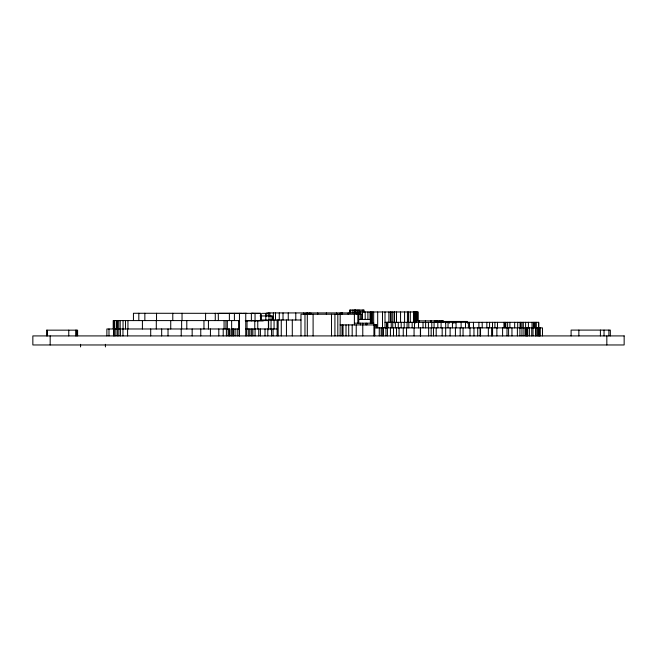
<?xml version="1.0" encoding="UTF-8"?>
<svg xmlns="http://www.w3.org/2000/svg" width="657" height="657" viewBox="0 0 657 657"><rect width="100%" height="100%" fill="white"/><g stroke="black" fill="none" stroke-linecap="round" stroke-linejoin="round"><path stroke-width="0.99" d="M253.347 313.332L251.968 313.332M242.901 313.348L246.72 313.332M260.123 313.332L251.179 313.332M359.74 311.968L418.238 311.968L418.238 320.871M360.562 312.929L266.775 312.929L266.775 315.96M262.307 313.348L267.276 313.348M362.483 314.227L300.98 314.227L300.98 335.916M260.049 315.951L272.606 315.951L272.606 320M358.779 319.425L370.343 319.425M260.18 320L300.98 320M239.444 320.583L113.218 320.583L113.218 328.976M245.291 320.583L268.393 320.583L268.393 328.976M245.365 320.871L263.252 320.871M415.93 320.871L443.376 320.871L443.376 322.546M443.45 321.445L467.332 321.445L467.332 323.285M385.01 322.316L538.715 322.316L538.715 327.876M354.386 323.187L373.923 323.187M340.129 324.919L376.798 324.919M376.798 326.077L374.753 326.077L375.771 324.919L376.494 326.077M374.753 327.876L542.485 327.876L542.485 335.916M231.642 328.976L239.444 328.976M245.751 328.976L277.131 328.976M46.499 330.159L77.608 330.159L77.608 335.916M242.121 313.332L219.011 313.356M610.337 335.916L610.337 330.093L571.105 330.093L571.105 335.916M608.883 330.093L608.883 335.916M606.83 335.916L606.83 344.966M604.038 330.093L604.038 335.916M600.408 330.093L600.408 335.916M578.858 330.093L578.858 335.916M540.276 327.876L540.276 335.916M539.471 327.876L539.471 335.916M539.126 327.876L539.126 335.916M538.625 322.316L538.625 327.876M538.461 327.876L538.461 335.916M537.615 327.876L537.615 335.916M536.293 322.316L536.293 327.876M536.161 327.876L536.161 335.916M535.603 327.876L535.603 335.916M535.225 322.316L535.225 327.876M534.223 322.316L534.223 327.876M533.353 322.316L533.353 327.876M533.024 327.876L533.024 335.916M532.006 322.316L532.047 327.876M531.735 327.876L531.735 335.916M529.411 327.876L529.411 335.916M528.4 322.316L528.4 327.876M527.702 327.876L527.702 335.916M527.021 327.876L527.021 335.916M526.405 327.876L526.405 335.916M525.616 322.316L525.616 327.876M525.419 327.876L525.419 335.916M523.916 327.876L523.916 335.916M523.317 322.316L523.317 327.876M521.987 322.316L521.945 335.916M520.697 322.316L520.697 327.876M520.073 322.316L520.073 327.876M519.917 327.876L519.917 335.916M517.7 322.316L517.7 327.876M517.388 327.876L517.388 335.916M514.661 322.316L514.661 327.876M511.951 327.876L511.951 335.916M509.906 322.316L509.906 327.876M508.592 327.876L508.592 335.916M507.631 322.316L507.631 327.876M507.007 327.876L507.007 335.916M505.8 322.316L505.8 327.876M504.88 322.316L504.88 327.876M503.944 322.316L503.944 327.876M502.597 327.876L502.597 335.916M497.464 322.316L497.464 327.876M496.873 327.876L496.873 335.916M494.91 322.316L494.91 327.876M492.569 327.876L492.569 335.916M492.487 322.316L492.487 327.876M491.608 327.876L491.608 335.916M489.58 322.316L489.58 327.876M488.348 327.876L488.348 335.916M486.837 322.316L486.837 327.876M482.205 322.316L482.205 327.876M480.53 327.876L480.53 335.916M480.07 327.876L480.07 335.916M478.896 322.316L478.896 327.876M477.705 327.876L477.705 335.916M473.96 327.876L473.96 335.916M473.451 322.316L473.451 327.876M470.01 327.876L470.01 335.916M469.517 322.316L469.517 327.876M468.392 322.316L468.392 327.876M465.493 322.316L465.493 327.876M463.062 327.876L463.062 335.916M461.124 322.316L461.124 327.876M460.187 327.876L460.187 335.916M456.073 322.316L456.073 327.876M455.424 327.876L455.424 335.916M455.005 321.445L455.005 323.285M453.264 321.445L453.264 323.285M452.427 322.316L452.427 327.876M450.119 327.876L450.119 335.916M449.248 321.445L449.248 323.285M448.033 322.316L448.033 327.876M445.725 322.316L445.643 335.916M445.52 321.445L445.52 323.285M442.925 320.871L442.925 322.546M442.309 320.871L442.309 322.546M442.169 327.876L442.169 335.916M441.841 320.871L441.841 322.546M441.274 320.871L441.274 322.546M441.093 322.316L441.093 327.876M440.009 320.871L440.009 322.546M439.016 320.871L439.016 322.546M437.817 322.316L437.817 327.876M437.283 320.871L437.283 322.546M436.806 320.871L436.806 322.546M436.379 320.871L436.379 322.546M436.191 327.876L436.191 335.916M435.821 320.871L435.821 322.546M434.376 320.871L434.376 322.546M434.08 322.316L434.08 327.876M433.472 327.876L433.472 335.916M431.764 322.316L431.764 327.876M431.181 320.871L431.181 322.546M431.164 327.876L431.164 335.916M430.811 320.871L430.811 322.546M428.643 327.876L428.643 335.916M428.421 322.316L428.421 327.876M425.621 322.316L425.621 327.876M425.424 320.871L425.424 322.546M423.026 322.316L423.026 327.876M420.537 327.876L420.537 335.916M420.381 327.876L420.381 335.916M419.281 320.871L419.281 322.546M418.813 320.871L418.813 322.546M418.534 322.316L418.534 327.876M417.433 311.968L417.433 320.871M416.571 311.968L416.571 320.871M415.93 311.968L415.93 322.546M415.577 311.968L415.577 323.039M415.002 311.968L415.002 322.316M414.772 311.968L414.772 322.316M414.46 311.968L414.477 327.876M414.066 327.876L414.066 335.916M414 311.968L414 322.316M413.475 311.968L413.475 322.316M412.161 322.316L412.161 327.876M410.313 311.968L410.313 322.316M408.818 322.316L408.818 327.876M408.531 311.968L408.531 322.316M407.439 311.968L407.439 322.316M407.077 322.316L407.077 327.876M406.543 327.876L406.543 335.916M404.581 311.968L404.581 322.316M404.186 322.316L404.186 327.876M403.267 327.876L403.267 335.916M401.181 322.316L401.181 327.876M400.548 311.968L400.548 322.316M399.07 327.876L399.07 335.916M398.273 322.316L398.273 327.876M396.508 311.968L396.508 322.316M396.508 327.876L396.508 335.916M395.366 322.316L395.366 327.876M394.52 311.968L394.52 322.316M394.299 311.968L394.299 322.973M393.494 327.876L393.494 335.916M392.73 311.968L392.763 327.876M391.161 311.968L391.26 327.876M390.373 311.968L390.373 322.316M390.439 327.876L390.439 335.916M388.87 311.968L388.87 322.316M387.876 322.316L387.876 327.876M387.466 322.316L387.441 335.916M387.129 322.316L387.129 327.876M386.735 322.316L386.735 327.876M385.946 327.876L385.946 335.916M385.01 311.968L385.01 327.876M383.507 327.876L383.507 335.916M382.505 311.968L382.505 327.876M382.3 327.876L382.3 335.916M381.167 327.876L381.167 335.916M379.278 327.876L379.278 335.916M377.685 311.968L377.685 327.876M376.494 324.919L376.494 327.876M374.753 324.919L374.753 335.916M373.923 324.919L373.923 335.916M373.669 311.968L373.669 324.919M372.437 311.968L372.437 323.187M371.336 311.968L371.336 323.187M370.745 311.968L370.671 323.187M370.343 311.968L370.343 323.187M370.17 311.968L370.17 319.425M367.904 311.968L367.904 319.368M366.852 323.187L366.852 324.919M365.916 323.187L365.916 324.919M365.193 311.968L365.193 319.368M364.101 311.976L364.101 310.063L349.499 310.063L349.499 312.929M363.51 310.063L363.51 311.976M362.779 323.187L362.779 335.916M362.483 311.968L362.483 319.277M362.311 314.227L362.311 319.277M362.245 310.063L362.245 311.976M361.835 314.227L361.835 319.277M360.619 311.968L360.619 314.227M360.406 323.187L360.406 324.919M360.307 314.227L360.307 319.425M359.937 312.929L359.937 314.227M359.757 310.063L359.74 314.227M359.108 312.929L359.108 314.227M358.779 314.227L358.779 323.187M358.599 310.063L358.599 312.929M358.139 312.929L358.139 314.227M357.835 314.227L357.835 323.187M357.695 312.929L357.695 314.227M357.474 310.063L357.474 312.929M356.792 312.929L356.792 314.227M356.225 324.919L356.225 335.916M356.069 310.063L356.069 312.929M355.626 310.063L355.626 312.929M355.084 310.063L355.084 312.929M354.649 310.063L354.649 312.929M354.386 314.227L354.386 324.919M353.901 310.063L353.901 312.929M352.234 310.063L352.234 312.929M352.177 324.919L352.177 335.916M350.493 310.063L350.493 312.929M348.703 324.919L348.703 335.916M348.185 312.929L348.185 314.227M346.009 324.919L346.009 335.916M343.028 324.919L343.028 335.916M342.486 312.929L342.486 314.227M342.034 324.919L342.034 335.916M341.952 312.929L341.952 314.227M341.328 312.929L341.328 314.227M340.178 312.929L340.129 335.916M337.813 314.227L337.813 335.916M336.671 312.929L336.671 314.227M334.922 314.227L334.922 335.916M331.514 314.227L331.514 335.916M326.389 312.929L326.389 314.227M317.75 312.929L317.75 314.227M313.102 314.227L313.102 335.916M310.843 312.929L310.843 314.227M309.496 312.929L309.496 314.227M307.796 312.929L307.796 314.227M307.665 312.929L307.665 314.227M307.304 312.929L307.312 335.916M306.146 312.929L306.146 314.227M304.971 314.227L304.971 335.916M303.739 312.929L303.739 314.227M295.781 312.929L295.781 320M292.291 320L292.291 335.916M288.251 312.929L288.251 320M286.444 320L286.444 335.916M283.019 312.929L283.019 320M281.27 320L281.27 335.916M279.282 312.929L279.282 320M278.166 320L278.166 335.916M277.131 320L277.131 335.916M275.505 312.929L275.505 320M274.068 320L274.068 328.976M273.386 312.929L273.386 320M273.09 328.976L273.09 335.916M271.546 328.976L271.546 335.916M271.062 315.951L271.029 329.781M269.855 312.929L269.855 315.96M268.968 315.951L268.968 320M268.688 312.929L268.688 315.96M268.647 320L268.647 329.781M267.793 328.976L267.793 335.916M265.814 315.951L265.814 320M265.6 313.348L265.6 315.951M265.017 328.976L265.017 335.916M261.1 320.493L261.1 313.348L133.437 313.266L133.437 320.444M260.854 315.951L260.854 320M260.681 313.348L260.681 316.419M260.41 328.976L260.41 335.916M258.735 328.976L258.735 335.916M257.766 320.583L257.766 328.976M255.047 313.348L255.047 321.158M255.072 328.976L255.072 335.916M254.776 320.583L254.776 328.976M252.888 328.976L252.888 335.916M251.656 328.976L251.656 335.916M251.376 313.348L251.376 320.871M249.915 328.976L249.915 335.916M248.699 328.976L248.699 335.916M247.032 320.583L247.032 328.976M246.802 328.976L246.802 335.916M245.751 313.348L245.751 335.916M239.444 313.348L239.444 335.916M239.099 328.976L239.099 335.916M238.622 320.583L238.622 328.976M237.251 328.976L237.251 335.916M235.099 328.976L235.099 335.916M234.409 313.348L234.409 320.583M233.564 328.976L233.564 335.916M232.792 328.976L232.792 335.916M231.642 320.583L231.642 335.916M229.983 335.916L229.983 328.976L106.869 328.976L106.869 335.916M229.375 313.348L229.375 320.583M229.219 328.976L229.219 335.916M228.127 328.976L228.127 335.916M227.338 320.583L227.338 328.976M226.402 328.976L226.402 335.916M225.959 320.583L225.959 328.976M224.062 320.583L224.062 328.976M223.208 328.976L223.208 335.916M218.797 328.976L218.797 335.916M218.28 313.348L218.362 320.583M215.274 313.266L215.274 320.444M210.437 328.976L210.437 335.916M208.425 320.583L208.425 328.976M205.592 313.266L205.592 320.444M203.957 320.583L203.957 328.976M200.755 328.976L200.755 335.916M192.164 328.976L192.164 335.916M186.793 320.583L186.793 328.976M182.038 313.266L182.038 320.444M181.636 320.583L181.636 328.976M181.233 328.976L181.233 335.916M172.783 313.266L172.783 320.444M170.73 320.583L170.73 328.976M168.028 328.976L168.028 335.916M161.671 328.976L161.671 335.916M156.538 313.266L156.538 320.444M156.3 320.583L156.3 328.976M150.699 328.976L150.699 335.916M144.852 313.266L144.852 320.444M142.413 320.583L142.413 328.976M138.824 313.266L138.824 320.444M127.943 320.583L127.943 328.976M127.598 328.976L127.598 335.916M125.52 320.583L125.52 328.976M123.048 320.583L123.048 328.976M122.966 328.976L122.966 335.916M120.428 328.976L120.428 335.916M120.19 320.583L120.19 328.976M118.835 328.976L118.835 335.916M118.695 320.583L118.695 328.976M117.389 328.976L117.389 335.916M117.209 320.583L117.209 328.976M117.069 320.583L117.069 328.976M115.862 328.976L115.862 335.916M114.622 320.583L114.622 328.976M114.334 328.976L114.334 335.916M113.842 320.583L113.842 328.976M113.562 328.976L113.562 335.916M108.988 328.976L108.988 335.916M105.416 344.325L105.416 346.937M80.565 344.325L80.565 346.937M76.655 330.159L76.655 335.916M75.686 330.159L75.686 335.916M68.763 330.159L68.763 335.916M50.17 335.916L50.17 344.966M624.15 335.916L32.85 335.916L32.85 344.966L624.15 344.966L624.15 335.916M116.445 328.976L116.445 320.583L116.412 328.976M47.049 335.916L47.049 330.159L46.984 335.916"/></g></svg>
